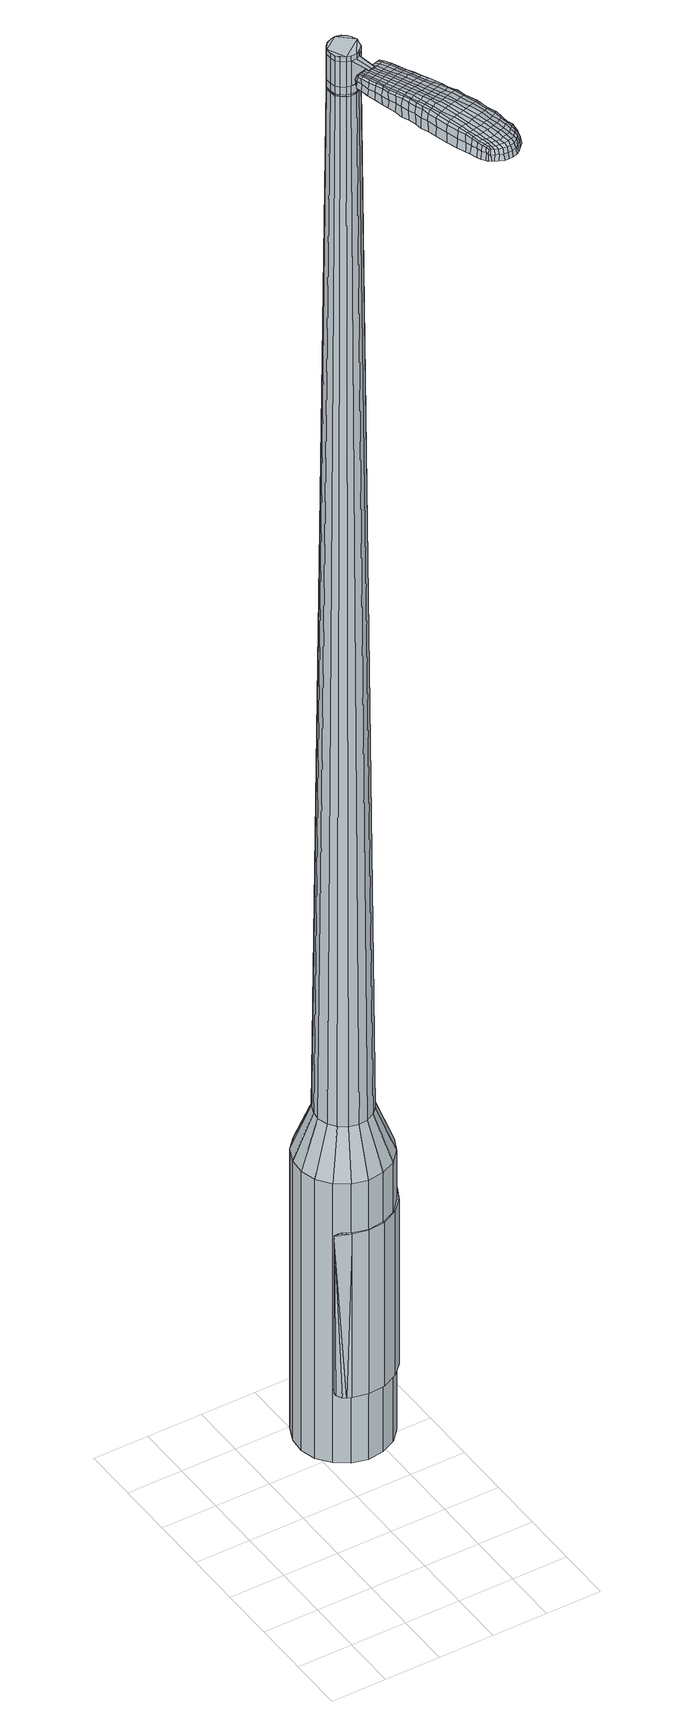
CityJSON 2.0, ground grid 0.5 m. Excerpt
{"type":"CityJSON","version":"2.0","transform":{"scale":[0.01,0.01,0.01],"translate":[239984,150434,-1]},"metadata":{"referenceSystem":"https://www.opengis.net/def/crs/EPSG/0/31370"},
"CityObjects":{
"object1":{"type":"GenericCityObject","attributes":{"cluster":817,"mean_distance_to_centroid":0.333,"new_centroid_x":239985.33,"new_centroid_y":150436.26,"mean_distance_to_camera":11,"H1":14.09,"H2":16.22,"Z_final":110.11,"cluster2":-1,"proj_x":239978.4,"proj_y":150438.26,"id_line":42923,"bearing_l":16.07,"distance":7.22,"orientation":"right","G_obj":286.07},"geometry":[{"type":"MultiSurface","lod":"2","boundaries":[[[0,1,2,3]],[[1,4,5,2]],[[4,6,7,5]],[[6,8,9,7]],[[8,10,11,9]],[[10,12,13,11]],[[12,14,15,13]],[[14,16,17,15]],[[16,18,19,17]],[[18,20,21,19]],[[20,22,23,21]],[[22,24,25,23]],[[24,26,27,25]],[[26,28,29,27]],[[28,30,31,29]],[[30,32,33,31]],[[32,34,35,33]],[[34,0,3,35]],[[36,37,38,39]],[[38,40,41,42]],[[41,43,42]],[[42,44,45,46]],[[45,47,46]],[[46,48,49,50]],[[49,51,50]],[[42,46,50,38]],[[50,52,39,38]],[[53,36,39]],[[2,5,7,35]],[[7,9,11,15]],[[11,13,15]],[[15,17,19,23]],[[19,21,23]],[[23,25,27,31]],[[27,29,31]],[[15,23,31,7]],[[31,33,35,7]],[[3,2,35]],[[1,0,54,55]],[[0,34,56,54]],[[34,32,57,56]],[[32,30,58,57]],[[30,28,59,58]],[[28,26,60,59]],[[26,24,61,60]],[[24,22,62,61]],[[22,20,63,62]],[[20,18,64,63]],[[18,16,65,64]],[[16,14,66,65]],[[14,12,67,66]],[[12,10,68,67]],[[10,8,69,68]],[[8,6,70,69]],[[6,4,71,70]],[[4,1,55,71]],[[55,54,72,73]],[[54,56,74,72]],[[56,57,75,74]],[[57,58,76,75]],[[58,59,77,76]],[[59,60,78,77]],[[60,61,79,78]],[[61,62,80,79]],[[62,63,81,80]],[[63,64,82,81]],[[64,65,83,82]],[[65,66,84,83]],[[66,67,85,84]],[[67,68,86,85]],[[68,69,87,86]],[[69,70,88,87]],[[70,71,89,88]],[[71,55,73,89]],[[90,91,92,73]],[[93,94,91,90]],[[95,96,94,93]],[[76,97,96,95]],[[98,99,97,76]],[[78,100,99,98]],[[101,102,100,78]],[[103,104,102,101]],[[105,106,104,103]],[[82,107,106,105]],[[108,109,107,82]],[[110,111,109,108]],[[112,113,111,110]],[[114,115,113,112]],[[116,117,115,114]],[[88,118,117,116]],[[119,120,118,88]],[[73,92,120,119]],[[121,122,123,124]],[[125,121,124,126]],[[127,125,126,128]],[[129,127,128,130]],[[131,129,130,132]],[[133,131,132,134]],[[135,133,134,136]],[[137,135,136,138]],[[139,137,138,140]],[[141,139,140,142]],[[143,141,142,144]],[[145,143,144,146]],[[147,145,146,148]],[[149,147,148,150]],[[151,149,150,152]],[[153,151,152,154]],[[72,90,73]],[[72,74,93,90]],[[74,75,95,93]],[[75,76,95]],[[77,98,76]],[[77,78,98]],[[79,101,78]],[[79,80,103,101]],[[80,81,105,103]],[[81,82,105]],[[83,108,82]],[[83,84,110,108]],[[84,85,112,110]],[[85,86,114,112]],[[86,87,116,114]],[[87,88,116]],[[89,119,88]],[[89,73,119]],[[155,92,91]],[[156,120,92]],[[156,118,120]],[[157,117,118]],[[157,158,115,117]],[[158,159,113,115]],[[159,160,111,113]],[[160,161,109,111]],[[161,107,109]],[[162,106,107]],[[162,163,104,106]],[[163,164,102,104]],[[164,100,102]],[[165,99,100]],[[165,97,99]],[[166,96,97]],[[166,167,94,96]],[[167,155,91,94]],[[39,52,153,168]],[[92,155,169,154]],[[53,39,168,122]],[[155,167,123,169]],[[36,53,122,121]],[[167,166,124,123]],[[37,36,121,125]],[[166,97,126,124]],[[38,37,125,127]],[[97,165,128,126]],[[40,38,127,129]],[[165,100,130,128]],[[41,40,129,131]],[[100,164,132,130]],[[43,41,131,133]],[[164,163,134,132]],[[42,43,133,135]],[[163,162,136,134]],[[44,42,135,137]],[[162,107,138,136]],[[45,44,137,139]],[[107,161,140,138]],[[47,45,139,141]],[[161,160,142,140]],[[46,47,141,143]],[[160,159,144,142]],[[48,46,143,145]],[[159,158,146,144]],[[49,48,145,147]],[[158,157,148,146]],[[51,49,147,149]],[[157,118,150,148]],[[50,51,149,151]],[[118,156,152,150]],[[52,50,151,153]],[[156,92,154,152]],[[153,154,170,171]],[[154,169,172,170]],[[169,123,173,172]],[[123,122,174,173]],[[122,168,175,174]],[[168,153,171,175]],[[176,177,178,179]],[[180,176,179,181]],[[176,180,182,183]],[[177,176,183,184]],[[185,186,187,188]],[[189,185,188,190]],[[185,189,191,192]],[[186,185,192,193]],[[194,195,196,197]],[[198,194,197,199]],[[194,198,200,201]],[[195,194,201,202]],[[203,204,205,206]],[[207,203,206,208]],[[203,207,209,210]],[[204,203,210,211]],[[212,213,214,215]],[[216,212,215,217]],[[212,216,218,219]],[[213,212,219,220]],[[221,222,223,224]],[[225,221,224,226]],[[221,225,227,228]],[[222,221,228,229]],[[230,231,232,233]],[[222,230,233,223]],[[230,222,229,234]],[[231,230,234,235]],[[236,237,238,239]],[[231,236,239,232]],[[236,231,235,240]],[[237,236,240,241]],[[242,180,181,243]],[[237,242,243,238]],[[242,237,241,244]],[[180,242,244,182]],[[245,246,247,248]],[[249,245,248,250]],[[245,249,251,252]],[[246,245,252,253]],[[254,255,256,257]],[[246,254,257,247]],[[254,246,253,258]],[[255,254,258,259]],[[260,261,262,263]],[[255,260,263,256]],[[260,255,259,264]],[[261,260,264,265]],[[266,267,268,269]],[[261,266,269,262]],[[266,261,265,270]],[[267,266,270,271]],[[272,177,184,273]],[[267,272,273,268]],[[272,267,271,274]],[[177,272,274,178]],[[275,276,277,278]],[[279,275,278,280]],[[275,279,281,282]],[[276,275,282,283]],[[284,285,286,287]],[[276,284,287,277]],[[284,276,283,288]],[[285,284,288,289]],[[290,291,292,293]],[[285,290,293,286]],[[290,285,289,294]],[[291,290,294,295]],[[296,189,190,297]],[[291,296,297,292]],[[296,291,295,298]],[[189,296,298,191]],[[299,300,301,302]],[[303,299,302,304]],[[299,303,305,306]],[[300,299,306,307]],[[308,309,310,311]],[[300,308,311,301]],[[308,300,307,312]],[[309,308,312,313]],[[314,315,316,317]],[[309,314,317,310]],[[314,309,313,318]],[[315,314,318,319]],[[320,321,322,323]],[[315,320,323,316]],[[320,315,319,324]],[[321,320,324,325]],[[326,186,193,327]],[[321,326,327,322]],[[326,321,325,328]],[[186,326,328,187]],[[329,215,214,330]],[[331,329,330,332]],[[329,331,333,334]],[[215,329,334,217]],[[335,331,332,336]],[[337,335,336,338]],[[335,337,339,340]],[[331,335,340,333]],[[341,337,338,342]],[[343,341,342,344]],[[341,343,345,346]],[[337,341,346,339]],[[347,343,344,348]],[[349,347,348,350]],[[347,349,351,352]],[[343,347,352,345]],[[353,349,350,354]],[[204,353,354,205]],[[353,204,211,355]],[[349,353,355,351]],[[356,357,202,201]],[[358,356,201,200]],[[356,358,359,360]],[[357,356,360,361]],[[362,363,361,360]],[[364,362,360,359]],[[362,364,365,366]],[[363,362,366,367]],[[368,369,367,366]],[[370,368,366,365]],[[368,370,371,372]],[[369,368,372,373]],[[374,375,373,372]],[[376,374,372,371]],[[374,376,209,207]],[[375,374,207,208]],[[377,378,379,380]],[[279,377,380,281]],[[377,279,280,381]],[[378,377,381,382]],[[383,198,199,384]],[[378,383,384,379]],[[383,378,382,385]],[[198,383,385,200]],[[386,387,388,389]],[[225,386,389,227]],[[386,225,226,390]],[[387,386,390,391]],[[392,393,394,395]],[[387,392,395,388]],[[392,387,391,396]],[[393,392,396,397]],[[398,195,202,399]],[[393,398,399,394]],[[398,393,397,400]],[[195,398,400,196]],[[401,402,403,404]],[[183,401,404,184]],[[401,183,182,405]],[[402,401,405,406]],[[407,408,409,410]],[[402,407,410,403]],[[407,402,406,411]],[[408,407,411,412]],[[413,206,205,414]],[[408,413,414,409]],[[413,408,412,415]],[[206,413,415,208]],[[416,417,418,419]],[[188,416,419,190]],[[416,188,187,420]],[[417,416,420,421]],[[422,210,209,423]],[[417,422,423,418]],[[422,417,421,424]],[[210,422,424,211]],[[425,426,427,428]],[[303,425,428,305]],[[425,303,304,429]],[[426,425,429,430]],[[431,216,217,432]],[[426,431,432,427]],[[431,426,430,433]],[[216,431,433,218]],[[434,435,436,437]],[[249,434,437,251]],[[434,249,250,438]],[[435,434,438,439]],[[440,441,442,443]],[[435,440,443,436]],[[440,435,439,444]],[[441,440,444,445]],[[446,213,220,447]],[[441,446,447,442]],[[446,441,445,448]],[[213,446,448,214]],[[449,450,439,438]],[[248,449,438,250]],[[449,248,247,451]],[[450,449,451,452]],[[453,454,445,444]],[[450,453,444,439]],[[453,450,452,455]],[[454,453,455,456]],[[457,330,214,448]],[[454,457,448,445]],[[457,454,456,458]],[[330,457,458,332]],[[459,460,461,462]],[[306,459,462,307]],[[459,306,305,428]],[[460,459,428,427]],[[463,334,333,464]],[[460,463,464,461]],[[463,460,427,432]],[[334,463,432,217]],[[465,466,452,451]],[[257,465,451,247]],[[465,257,256,467]],[[466,465,467,468]],[[469,470,456,455]],[[466,469,455,452]],[[469,466,468,471]],[[470,469,471,472]],[[473,336,332,458]],[[470,473,458,456]],[[473,470,472,474]],[[336,473,474,338]],[[475,476,477,478]],[[312,475,478,313]],[[475,312,307,462]],[[476,475,462,461]],[[479,340,339,480]],[[476,479,480,477]],[[479,476,461,464]],[[340,479,464,333]],[[481,482,468,467]],[[263,481,467,256]],[[481,263,262,483]],[[482,481,483,484]],[[485,486,472,471]],[[482,485,471,468]],[[485,482,484,487]],[[486,485,487,488]],[[489,342,338,474]],[[486,489,474,472]],[[489,486,488,490]],[[342,489,490,344]],[[491,492,493,494]],[[318,491,494,319]],[[491,318,313,478]],[[492,491,478,477]],[[495,346,345,496]],[[492,495,496,493]],[[495,492,477,480]],[[346,495,480,339]],[[497,498,484,483]],[[269,497,483,262]],[[497,269,268,499]],[[498,497,499,500]],[[501,502,488,487]],[[498,501,487,484]],[[501,498,500,503]],[[502,501,503,504]],[[505,348,344,490]],[[502,505,490,488]],[[505,502,504,506]],[[348,505,506,350]],[[507,508,509,510]],[[324,507,510,325]],[[507,324,319,494]],[[508,507,494,493]],[[511,352,351,512]],[[508,511,512,509]],[[511,508,493,496]],[[352,511,496,345]],[[513,514,500,499]],[[273,513,499,268]],[[513,273,184,404]],[[514,513,404,403]],[[515,516,504,503]],[[514,515,503,500]],[[515,514,403,410]],[[516,515,410,409]],[[517,354,350,506]],[[516,517,506,504]],[[517,516,409,414]],[[354,517,414,205]],[[518,519,421,420]],[[328,518,420,187]],[[518,328,325,510]],[[519,518,510,509]],[[520,355,211,424]],[[519,520,424,421]],[[520,519,509,512]],[[355,520,512,351]],[[521,522,382,381]],[[278,521,381,280]],[[521,278,277,523]],[[522,521,523,524]],[[525,358,200,385]],[[522,525,385,382]],[[525,522,524,526]],[[358,525,526,359]],[[527,528,529,530]],[[228,527,530,229]],[[527,228,227,389]],[[528,527,389,388]],[[531,532,533,534]],[[528,531,534,529]],[[531,528,388,395]],[[532,531,395,394]],[[535,357,361,536]],[[532,535,536,533]],[[535,532,394,399]],[[357,535,399,202]],[[537,538,524,523]],[[287,537,523,277]],[[537,287,286,539]],[[538,537,539,540]],[[541,364,359,526]],[[538,541,526,524]],[[541,538,540,542]],[[364,541,542,365]],[[543,544,545,546]],[[234,543,546,235]],[[543,234,229,530]],[[544,543,530,529]],[[547,548,549,550]],[[544,547,550,545]],[[547,544,529,534]],[[548,547,534,533]],[[551,363,367,552]],[[548,551,552,549]],[[551,548,533,536]],[[363,551,536,361]],[[553,554,540,539]],[[293,553,539,286]],[[553,293,292,555]],[[554,553,555,556]],[[557,370,365,542]],[[554,557,542,540]],[[557,554,556,558]],[[370,557,558,371]],[[559,560,561,562]],[[240,559,562,241]],[[559,240,235,546]],[[560,559,546,545]],[[563,564,565,566]],[[560,563,566,561]],[[563,560,545,550]],[[564,563,550,549]],[[567,369,373,568]],[[564,567,568,565]],[[567,564,549,552]],[[369,567,552,367]],[[569,570,556,555]],[[297,569,555,292]],[[569,297,190,419]],[[570,569,419,418]],[[571,376,371,558]],[[570,571,558,556]],[[571,570,418,423]],[[376,571,423,209]],[[572,573,406,405]],[[244,572,405,182]],[[572,244,241,562]],[[573,572,562,561]],[[574,575,412,411]],[[573,574,411,406]],[[574,573,561,566]],[[575,574,566,565]],[[576,375,208,415]],[[575,576,415,412]],[[576,575,565,568]],[[375,576,568,373]],[[577,578,579,580]],[[580,579,581,582]],[[583,581,579,584]],[[584,579,578,585]],[[586,587,588,589]],[[589,588,590,591]],[[592,590,588,593]],[[593,588,587,594]],[[595,596,597,598]],[[598,597,599,600]],[[601,599,597,602]],[[602,597,596,603]],[[604,605,606,607]],[[607,606,608,609]],[[610,608,606,611]],[[611,606,605,612]],[[613,614,615,616]],[[616,615,617,618]],[[619,617,615,620]],[[620,615,614,621]],[[622,623,624,625]],[[625,624,626,627]],[[628,626,624,629]],[[629,624,623,630]],[[631,632,633,634]],[[634,633,623,622]],[[630,623,633,635]],[[635,633,632,636]],[[637,638,639,640]],[[640,639,632,631]],[[636,632,639,641]],[[641,639,638,642]],[[582,581,643,644]],[[644,643,638,637]],[[642,638,643,645]],[[645,643,581,583]],[[646,647,648,649]],[[649,648,650,651]],[[652,650,648,653]],[[653,648,647,654]],[[655,656,657,658]],[[658,657,647,646]],[[654,647,657,659]],[[659,657,656,660]],[[661,662,663,664]],[[664,663,656,655]],[[660,656,663,665]],[[665,663,662,666]],[[667,668,669,670]],[[670,669,662,661]],[[666,662,669,671]],[[671,669,668,672]],[[585,578,673,674]],[[674,673,668,667]],[[672,668,673,675]],[[675,673,578,577]],[[676,677,678,679]],[[679,678,680,681]],[[682,680,678,683]],[[683,678,677,684]],[[685,686,687,688]],[[688,687,677,676]],[[684,677,687,689]],[[689,687,686,690]],[[691,692,693,694]],[[694,693,686,685]],[[690,686,693,695]],[[695,693,692,696]],[[591,590,697,698]],[[698,697,692,691]],[[696,692,697,699]],[[699,697,590,592]],[[700,701,702,703]],[[703,702,704,705]],[[706,704,702,707]],[[707,702,701,708]],[[709,710,711,712]],[[712,711,701,700]],[[708,701,711,713]],[[713,711,710,714]],[[715,716,717,718]],[[718,717,710,709]],[[714,710,717,719]],[[719,717,716,720]],[[721,722,723,724]],[[724,723,716,715]],[[720,716,723,725]],[[725,723,722,726]],[[594,587,727,728]],[[728,727,722,721]],[[726,722,727,729]],[[729,727,587,586]],[[613,616,730,731]],[[731,730,732,733]],[[734,732,730,735]],[[735,730,616,618]],[[733,732,736,737]],[[737,736,738,739]],[[740,738,736,741]],[[741,736,732,734]],[[739,738,742,743]],[[743,742,744,745]],[[746,744,742,747]],[[747,742,738,740]],[[745,744,748,749]],[[749,748,750,751]],[[752,750,748,753]],[[753,748,744,746]],[[751,750,754,755]],[[755,754,605,604]],[[612,605,754,756]],[[756,754,750,752]],[[603,757,758,602]],[[602,758,759,601]],[[760,759,758,761]],[[761,758,757,762]],[[762,763,764,761]],[[761,764,765,760]],[[766,765,764,767]],[[767,764,763,768]],[[768,769,770,767]],[[767,770,771,766]],[[772,771,770,773]],[[773,770,769,774]],[[774,775,776,773]],[[773,776,777,772]],[[610,777,776,608]],[[608,776,775,609]],[[778,779,780,781]],[[781,780,680,682]],[[681,680,780,782]],[[782,780,779,783]],[[600,599,784,785]],[[785,784,779,778]],[[783,779,784,786]],[[786,784,599,601]],[[787,788,789,790]],[[790,789,626,628]],[[627,626,789,791]],[[791,789,788,792]],[[793,794,795,796]],[[796,795,788,787]],[[792,788,795,797]],[[797,795,794,798]],[[603,596,799,800]],[[800,799,794,793]],[[798,794,799,801]],[[801,799,596,595]],[[802,803,804,805]],[[805,804,584,585]],[[583,584,804,806]],[[806,804,803,807]],[[808,809,810,811]],[[811,810,803,802]],[[807,803,810,812]],[[812,810,809,813]],[[604,607,814,815]],[[815,814,809,808]],[[813,809,814,816]],[[816,814,607,609]],[[817,818,819,820]],[[820,819,589,591]],[[586,589,819,821]],[[821,819,818,822]],[[610,611,823,824]],[[824,823,818,817]],[[822,818,823,825]],[[825,823,611,612]],[[826,827,828,829]],[[829,828,704,706]],[[705,704,828,830]],[[830,828,827,831]],[[618,617,832,833]],[[833,832,827,826]],[[831,827,832,834]],[[834,832,617,619]],[[835,836,837]],[[837,836,650,652]],[[651,650,836,838]],[[839,840,841,842]],[[842,841,836,835]],[[838,836,841,843]],[[843,841,840,844]],[[621,614,845,846]],[[846,845,840,839]],[[844,840,845,847]],[[847,845,614,613]],[[848,849,838]],[[838,849,649,651]],[[646,649,849,850]],[[849,848,850]],[[844,851,852,843]],[[843,852,848,838]],[[850,848,852,853]],[[853,852,851,854]],[[613,731,855,847]],[[847,855,851,844]],[[854,851,855,856]],[[856,855,731,733]],[[857,858,859]],[[859,858,707,708]],[[706,707,858,829]],[[829,858,826]],[[734,735,860,861]],[[861,860,858,857]],[[826,858,860,833]],[[833,860,735,618]],[[862,863,850]],[[850,863,658,646]],[[655,658,863,864]],[[864,863,862,865]],[[854,866,867,853]],[[853,867,862,850]],[[865,862,867,868]],[[868,867,866,869]],[[733,737,870,856]],[[856,870,866,854]],[[869,866,870,871]],[[871,870,737,739]],[[872,873,874,875]],[[875,874,713,714]],[[708,713,874,859]],[[859,874,873,857]],[[740,741,876,877]],[[877,876,873,872]],[[857,873,876,861]],[[861,876,741,734]],[[865,878,879,864]],[[864,879,664,655]],[[661,664,879,880]],[[879,878,880]],[[869,881,882,868]],[[868,882,878,865]],[[880,878,882,883]],[[883,882,881,884]],[[739,743,885,871]],[[871,885,881,869]],[[884,881,885,886]],[[886,885,743,745]],[[887,888,889,890]],[[890,889,719,720]],[[714,719,889,875]],[[875,889,888,872]],[[746,747,891,892]],[[892,891,888,887]],[[872,888,891,877]],[[877,891,747,740]],[[893,894,880]],[[880,894,670,661]],[[667,670,894,895]],[[895,894,893,896]],[[884,897,898,883]],[[883,898,893,880]],[[896,893,898,899]],[[899,898,897,900]],[[745,749,901,886]],[[886,901,897,884]],[[900,897,901,902]],[[902,901,749,751]],[[903,904,905,906]],[[906,905,725,726]],[[720,725,905,890]],[[890,905,904,887]],[[752,753,907,908]],[[908,907,904,903]],[[887,904,907,892]],[[892,907,753,746]],[[896,909,910,895]],[[895,910,674,667]],[[585,674,910,805]],[[805,910,909,802]],[[900,911,912,899]],[[899,912,909,896]],[[802,909,912,811]],[[811,912,911,808]],[[751,755,913,902]],[[902,913,911,900]],[[808,911,913,815]],[[815,913,755,604]],[[822,914,915,821]],[[821,915,729,586]],[[726,729,915,906]],[[906,915,914,903]],[[612,756,916,825]],[[825,916,914,822]],[[903,914,916,908]],[[908,916,756,752]],[[783,917,918,782]],[[782,918,679,681]],[[676,679,918,919]],[[919,918,917,920]],[[601,759,921,786]],[[786,921,917,783]],[[920,917,921,922]],[[922,921,759,760]],[[923,924,925,926]],[[926,925,629,630]],[[628,629,925,790]],[[790,925,924,787]],[[927,928,929,930]],[[930,929,924,923]],[[787,924,929,796]],[[796,929,928,793]],[[762,757,931,932]],[[932,931,928,927]],[[793,928,931,800]],[[800,931,757,603]],[[920,933,934,919]],[[919,934,688,676]],[[685,688,934,935]],[[935,934,933,936]],[[760,765,937,922]],[[922,937,933,920]],[[936,933,937,938]],[[938,937,765,766]],[[939,940,941,942]],[[942,941,635,636]],[[630,635,941,926]],[[926,941,940,923]],[[943,944,945,946]],[[946,945,940,939]],[[923,940,945,930]],[[930,945,944,927]],[[768,763,947,948]],[[948,947,944,943]],[[927,944,947,932]],[[932,947,763,762]],[[936,949,950,935]],[[935,950,694,685]],[[691,694,950,951]],[[951,950,949,952]],[[766,771,953,938]],[[938,953,949,936]],[[952,949,953,954]],[[954,953,771,772]],[[955,956,957,958]],[[958,957,641,642]],[[636,641,957,942]],[[942,957,956,939]],[[959,960,961,962]],[[962,961,956,955]],[[939,956,961,946]],[[946,961,960,943]],[[774,769,963,964]],[[964,963,960,959]],[[943,960,963,948]],[[948,963,769,768]],[[952,965,966,951]],[[951,966,698,691]],[[591,698,966,820]],[[820,966,965,817]],[[772,777,967,954]],[[954,967,965,952]],[[817,965,967,824]],[[824,967,777,610]],[[807,968,969,806]],[[806,969,645,583]],[[642,645,969,958]],[[958,969,968,955]],[[813,970,971,812]],[[812,971,968,807]],[[955,968,971,962]],[[962,971,970,959]],[[609,775,972,816]],[[816,972,970,813]],[[959,970,972,964]],[[964,972,775,774]],[[577,580,179,178]],[[580,582,181,179]],[[592,593,192,191]],[[593,594,193,192]],[[595,598,197,196]],[[598,600,199,197]],[[619,620,219,218]],[[620,621,220,219]],[[622,625,224,223]],[[625,627,226,224]],[[631,634,233,232]],[[634,622,223,233]],[[637,640,239,238]],[[640,631,232,239]],[[582,644,243,181]],[[644,637,238,243]],[[652,653,252,251]],[[653,654,253,252]],[[654,659,258,253]],[[659,660,259,258]],[[660,665,264,259]],[[665,666,265,264]],[[666,671,270,265]],[[671,672,271,270]],[[672,675,274,271]],[[675,577,178,274]],[[682,683,282,281]],[[683,684,283,282]],[[684,689,288,283]],[[689,690,289,288]],[[690,695,294,289]],[[695,696,295,294]],[[696,699,298,295]],[[699,592,191,298]],[[700,703,302,301]],[[703,705,304,302]],[[709,712,311,310]],[[712,700,301,311]],[[715,718,317,316]],[[718,709,310,317]],[[721,724,323,322]],[[724,715,316,323]],[[594,728,327,193]],[[728,721,322,327]],[[778,781,380,379]],[[781,682,281,380]],[[600,785,384,199]],[[785,778,379,384]],[[627,791,390,226]],[[791,792,391,390]],[[792,797,396,391]],[[797,798,397,396]],[[798,801,400,397]],[[801,595,196,400]],[[705,830,429,304]],[[830,831,430,429]],[[831,834,433,430]],[[834,619,218,433]],[[835,837,437,436]],[[837,652,251,437]],[[839,842,443,442]],[[842,835,436,443]],[[621,846,447,220]],[[846,839,442,447]],[[973,974,975,976]],[[977,978,976,975]],[[979,980,981,982]],[[983,984,985,986]],[[974,987,988,975]],[[989,977,975,988]],[[990,979,982,991]],[[992,993,984,983]],[[987,994,995,988]],[[995,996,989,988]],[[997,990,991,998]],[[999,993,992,1000]],[[994,1001,1002,995]],[[1002,1003,996,995]],[[1004,997,998,1005]],[[1006,999,1000,1007]],[[1008,1009,1010,1011]],[[1012,1013,1009,1008]],[[1012,1014,1015,1013]],[[1014,1016,1017,1015]],[[1018,1019,1020,1021]],[[1022,1023,1019,1018]],[[1024,1025,1023,1022]],[[1026,1027,1025,1024]],[[1021,1010,1009,1018]],[[1018,1009,1013,1022]],[[1013,1015,1024,1022]],[[1015,1017,1026,1024]],[[982,981,978,977]],[[991,982,977,989]],[[996,998,991,989]],[[1003,1005,998,996]],[[983,986,980,979]],[[992,983,979,990]],[[1000,992,990,997]],[[1007,1000,997,1004]],[[984,1008,1011,985]],[[993,1012,1008,984]],[[1014,1012,993,999]],[[1016,1014,999,1006]],[[1028,1029,1030,1031]],[[1030,1032,1033,1034]],[[1030,1034,1035,1036]],[[1030,1036,1031]],[[1037,1028,1031,1038]],[[1039,1038,1031,1040]],[[1041,1040,1031]],[[1042,1030,1029,1043]],[[1044,1042,1043,1045]],[[1046,1044,1045,1047]],[[1048,1046,1047,1049]],[[1050,1048,1049,1051]],[[1051,1052,1053,1054]],[[1051,1054,1055,1056]],[[1051,1056,1057,1058]],[[1057,1059,1060,1061]],[[1057,1061,1062,1063]],[[1057,1063,1058]],[[1051,1058,1050]],[[1064,1065,1029,1028]],[[1066,1067,1032,1030]],[[1068,1069,1041,1031]],[[1065,1070,1043,1029]],[[1071,1066,1030,1042]],[[1070,1072,1045,1043]],[[1073,1071,1042,1044]],[[1072,1074,1047,1045]],[[1075,1073,1044,1046]],[[1074,1076,1049,1047]],[[1077,1075,1046,1048]],[[1076,1078,1051,1049]],[[1079,1077,1048,1050]],[[1078,1080,1052,1051]],[[1081,1082,1059,1057]],[[1083,1079,1050,1058]],[[1053,1052,1080,1084]],[[1054,1053,1084,1085]],[[1055,1054,1085,1086]],[[1056,1055,1086,1087]],[[1057,1056,1087,1081]],[[1088,1064,1028,1037]],[[1089,1088,1037,1038]],[[1090,1089,1038,1039]],[[1091,1090,1039,1040]],[[1069,1091,1040,1041]],[[1033,1032,1067,1092]],[[1060,1059,1082,1093]],[[1034,1033,1092,1094]],[[1035,1034,1094,1095]],[[1036,1035,1095,1096]],[[1031,1036,1096,1068]],[[1061,1060,1093,1097]],[[1062,1061,1097,1098]],[[1063,1062,1098,1099]],[[1058,1063,1099,1083]]]}]}
},
"vertices":[
[147,185,384],[132,183,384],[132,183,96],[147,185,96],[118,187,384],[118,187,96],[106,195,384],[106,195,96],[97,207,384],[97,207,96],[93,221,384],[93,221,96],[94,235,384],[94,235,96],[100,249,384],[100,249,96],[110,259,384],[110,259,96],[124,266,384],[124,266,96],[138,268,384],[138,268,96],[153,264,384],[153,264,96],[165,256,384],[165,256,96],[173,244,384],[173,244,96],[177,230,384],[177,230,96],[176,215,384],[176,215,96],[170,202,384],[170,202,96],[160,191,384],[160,191,96],[147,218,1524],[148,222,1524],[149,227,1524],[139,212,1524],[147,231,1524],[145,235,1524],[136,239,1524],[141,238,1524],[132,238,1524],[127,236,1524],[122,229,1524],[124,233,1524],[122,224,1524],[123,219,1524],[130,213,1524],[126,216,1524],[134,212,1524],[143,214,1524],[142,201,429],[134,200,429],[150,205,429],[156,211,429],[160,219,429],[160,228,429],[158,236,429],[153,243,429],[146,248,429],[137,250,429],[128,249,429],[121,246,429],[114,239,429],[111,231,429],[110,223,429],[113,214,429],[118,207,429],[125,202,429],[139,212,1483],[134,212,1483],[143,214,1483],[147,218,1483],[148,222,1483],[149,227,1483],[147,231,1483],[145,235,1483],[141,238,1483],[136,239,1483],[132,238,1483],[127,236,1483],[124,233,1483],[122,229,1483],[122,224,1483],[123,219,1483],[126,216,1483],[130,213,1483],[139,213,1483],[139,213,1485],[134,212,1485],[143,215,1483],[143,215,1485],[146,218,1483],[146,218,1485],[148,222,1485],[148,227,1483],[148,227,1485],[147,231,1485],[144,235,1483],[144,235,1485],[141,237,1483],[141,237,1485],[136,238,1483],[136,238,1485],[132,238,1485],[128,236,1483],[128,236,1485],[125,232,1483],[125,232,1485],[123,228,1483],[123,228,1485],[123,224,1483],[123,224,1485],[124,220,1483],[124,220,1485],[126,216,1485],[130,214,1483],[130,214,1485],[147,218,1519],[143,214,1519],[143,214,1493],[147,218,1493],[148,222,1519],[148,222,1493],[149,227,1519],[149,227,1493],[147,231,1519],[147,231,1493],[145,235,1519],[145,235,1493],[141,238,1519],[141,238,1493],[136,239,1519],[136,239,1493],[132,238,1519],[132,238,1493],[127,236,1519],[127,236,1493],[124,233,1519],[124,233,1493],[122,229,1519],[122,229,1493],[122,224,1519],[122,224,1493],[123,219,1519],[123,219,1493],[126,216,1519],[126,216,1493],[130,213,1519],[130,213,1493],[134,212,1519],[134,212,1493],[139,212,1485],[130,213,1485],[123,219,1485],[122,224,1485],[122,229,1485],[124,233,1485],[127,236,1485],[136,239,1485],[141,238,1485],[145,235,1485],[149,227,1485],[147,218,1485],[143,214,1485],[139,212,1519],[139,212,1493],[141,194,1513],[141,194,1518],[144,194,1513],[147,195,1513],[147,195,1518],[144,194,1518],[146,118,1519],[144,125,1518],[143,123,1509],[145,116,1510],[148,109,1519],[147,108,1510],[149,111,1526],[147,119,1525],[146,126,1525],[183,128,1519],[181,135,1518],[179,136,1525],[181,129,1525],[186,120,1519],[184,120,1526],[187,119,1510],[185,127,1510],[183,134,1509],[187,53,1519],[183,52,1519],[183,51,1513],[187,52,1513],[190,55,1519],[190,54,1513],[190,57,1524],[186,54,1524],[182,53,1524],[166,124,1530],[164,131,1529],[161,130,1529],[163,123,1530],[169,115,1531],[165,114,1531],[172,116,1530],[169,125,1530],[167,132,1529],[143,202,1512],[141,201,1512],[141,200,1517],[144,200,1517],[146,202,1512],[146,201,1517],[147,202,1506],[144,201,1506],[141,200,1506],[164,61,1519],[162,64,1519],[161,63,1512],[163,60,1512],[165,59,1518],[164,58,1512],[166,60,1522],[165,62,1523],[163,65,1524],[161,69,1519],[159,74,1519],[157,73,1512],[159,67,1512],[162,70,1524],[160,75,1525],[157,80,1519],[154,87,1519],[153,86,1511],[156,78,1511],[158,81,1526],[155,88,1526],[151,98,1519],[150,97,1510],[152,99,1526],[130,190,1513],[131,182,1513],[132,183,1518],[130,191,1517],[129,195,1512],[130,195,1516],[128,194,1506],[129,189,1507],[130,181,1507],[133,175,1514],[134,168,1515],[136,169,1520],[134,176,1519],[132,174,1507],[134,166,1507],[136,160,1515],[138,153,1516],[139,154,1522],[137,162,1521],[135,159,1508],[137,152,1508],[139,146,1517],[141,139,1517],[142,140,1524],[141,147,1523],[138,144,1508],[140,137,1509],[143,132,1518],[144,133,1524],[142,130,1509],[198,70,1519],[198,74,1519],[196,74,1524],[197,70,1523],[198,68,1518],[197,68,1522],[200,67,1512],[200,70,1512],[199,73,1512],[197,78,1519],[196,84,1519],[194,84,1525],[195,79,1524],[198,78,1512],[197,83,1512],[194,90,1519],[192,98,1519],[191,98,1526],[193,90,1526],[196,89,1511],[194,97,1511],[189,109,1519],[187,109,1526],[191,108,1510],[159,198,1513],[161,191,1513],[163,190,1507],[160,197,1507],[157,203,1512],[158,203,1506],[156,202,1516],[158,198,1517],[160,191,1518],[164,184,1514],[166,177,1515],[168,176,1507],[165,183,1507],[162,184,1519],[165,177,1520],[169,170,1515],[171,163,1516],[173,162,1508],[170,169,1508],[167,170,1521],[170,163,1522],[174,156,1517],[176,149,1517],[178,148,1509],[175,155,1508],[172,156,1523],[174,149,1524],[178,142,1518],[180,141,1509],[177,142,1524],[145,195,1519],[143,195,1519],[147,188,1520],[145,187,1520],[150,189,1520],[148,196,1519],[149,181,1522],[147,180,1522],[151,174,1523],[149,173,1523],[154,175,1523],[152,182,1521],[153,167,1524],[151,166,1524],[156,159,1525],[153,159,1525],[159,160,1525],[157,167,1524],[158,152,1526],[155,152,1526],[160,145,1527],[157,144,1527],[163,146,1527],[161,153,1526],[162,138,1528],[159,137,1528],[165,139,1528],[185,57,1527],[182,56,1527],[189,59,1526],[188,64,1527],[184,62,1528],[180,61,1528],[182,68,1529],[179,67,1529],[186,70,1528],[184,76,1530],[180,75,1530],[177,74,1530],[178,82,1531],[175,81,1531],[182,83,1530],[180,92,1531],[176,91,1531],[172,90,1531],[172,103,1531],[169,102,1531],[176,104,1531],[198,66,1518],[197,63,1519],[198,62,1513],[199,65,1513],[197,67,1523],[196,64,1523],[194,59,1519],[194,58,1513],[193,60,1524],[166,57,1518],[169,56,1518],[169,57,1523],[167,59,1523],[166,56,1513],[168,55,1513],[172,54,1519],[175,52,1519],[175,54,1524],[172,55,1523],[171,53,1513],[175,51,1513],[179,52,1519],[179,53,1524],[179,51,1513],[149,120,1528],[151,120,1528],[149,127,1528],[147,127,1527],[151,111,1528],[153,112,1529],[153,121,1529],[156,122,1530],[155,129,1529],[151,128,1528],[155,112,1529],[159,113,1530],[160,122,1530],[158,129,1529],[162,113,1531],[180,129,1528],[178,128,1529],[180,119,1529],[182,120,1528],[177,135,1527],[175,135,1528],[174,127,1529],[176,118,1530],[172,133,1528],[155,205,1512],[153,204,1512],[153,203,1517],[155,203,1517],[156,204,1506],[154,204,1506],[150,203,1512],[150,202,1517],[151,203,1506],[129,198,1512],[131,198,1512],[130,197,1506],[129,196,1506],[130,197,1517],[132,197,1517],[133,199,1512],[136,199,1512],[135,198,1506],[133,198,1506],[134,198,1517],[136,198,1517],[138,200,1512],[138,199,1506],[139,199,1517],[132,191,1519],[133,192,1519],[133,184,1520],[135,185,1520],[135,192,1519],[138,193,1519],[137,185,1520],[140,186,1520],[140,194,1519],[142,187,1520],[156,198,1519],[154,198,1519],[157,191,1520],[159,191,1520],[151,197,1519],[154,190,1520],[135,177,1521],[137,177,1521],[137,170,1522],[138,170,1522],[139,178,1521],[142,179,1521],[141,171,1522],[143,171,1523],[144,179,1522],[146,172,1523],[161,184,1521],[159,184,1521],[161,177,1522],[163,177,1522],[156,183,1521],[158,176,1522],[138,162,1523],[140,163,1523],[140,155,1524],[142,156,1524],[143,164,1523],[145,164,1524],[144,156,1525],[147,157,1525],[148,165,1524],[150,158,1525],[166,170,1523],[164,169,1523],[166,162,1524],[168,163,1524],[160,169,1524],[163,161,1525],[142,148,1525],[144,148,1525],[144,141,1526],[145,141,1526],[146,149,1526],[149,150,1526],[148,142,1527],[151,143,1527],[152,151,1526],[154,144,1527],[171,156,1525],[168,155,1525],[171,148,1526],[173,149,1526],[165,154,1526],[167,147,1527],[145,134,1527],[147,134,1527],[150,135,1527],[153,136,1528],[156,137,1528],[175,142,1527],[173,142,1527],[169,140,1528],[196,69,1525],[195,66,1525],[196,72,1526],[194,70,1526],[192,63,1526],[191,67,1527],[166,61,1525],[168,60,1525],[167,63,1526],[165,64,1525],[171,58,1525],[174,57,1526],[173,61,1527],[170,62,1526],[178,56,1526],[177,60,1527],[194,78,1526],[193,75,1527],[193,83,1527],[191,82,1528],[190,73,1528],[188,79,1529],[163,69,1526],[165,68,1527],[163,74,1528],[161,75,1527],[168,67,1527],[171,66,1528],[169,73,1529],[166,73,1528],[175,66,1528],[173,73,1530],[192,90,1528],[190,88,1529],[189,97,1528],[187,96,1529],[186,86,1529],[184,94,1530],[159,81,1528],[161,80,1528],[159,88,1529],[157,89,1528],[164,80,1529],[167,80,1530],[165,88,1530],[162,88,1530],[171,80,1530],[169,89,1531],[186,109,1529],[184,108,1529],[180,106,1530],[154,100,1528],[156,100,1529],[159,100,1530],[162,101,1530],[165,101,1531],[145,123,1509],[146,125,1518],[148,118,1518],[147,117,1509],[150,110,1519],[149,108,1510],[151,111,1525],[149,120,1525],[147,126,1525],[177,135,1525],[179,134,1518],[181,128,1518],[179,128,1525],[184,119,1519],[182,120,1525],[186,119,1510],[183,127,1509],[181,133,1509],[183,53,1513],[183,54,1519],[186,55,1519],[186,54,1513],[189,57,1519],[189,56,1513],[188,58,1524],[185,56,1524],[182,56,1524],[161,130,1528],[164,131,1528],[166,124,1529],[163,123,1529],[168,115,1529],[165,114,1529],[172,116,1529],[169,125,1529],[167,132,1528],[142,198,1516],[141,199,1512],[144,199,1512],[144,199,1516],[147,200,1512],[147,199,1516],[147,199,1506],[144,199,1506],[142,198,1506],[163,64,1512],[164,65,1519],[165,62,1518],[164,61,1512],[166,60,1518],[165,59,1512],[167,61,1522],[166,63,1523],[165,66,1523],[159,73,1512],[160,75,1519],[162,70,1519],[161,68,1512],[163,70,1524],[161,76,1525],[155,86,1511],[156,88,1519],[158,80,1519],[157,79,1511],[160,81,1525],[157,89,1526],[153,99,1519],[152,97,1510],[154,100,1526],[134,184,1518],[133,183,1513],[132,190,1513],[132,191,1517],[131,195,1512],[132,195,1515],[130,194,1506],[131,189,1506],[132,182,1507],[137,169,1520],[136,168,1514],[135,175,1514],[136,176,1519],[134,174,1507],[135,167,1507],[141,155,1522],[140,154,1516],[138,161,1515],[139,162,1521],[137,159,1508],[139,152,1508],[144,140,1523],[143,139,1517],[141,146,1516],[142,148,1522],[140,145,1508],[142,138,1508],[145,132,1517],[146,133,1524],[143,130,1509],[194,74,1523],[196,73,1519],[196,70,1518],[195,70,1523],[196,68,1518],[195,69,1522],[198,68,1512],[198,70,1512],[197,73,1512],[192,84,1525],[194,84,1519],[195,78,1519],[194,78,1524],[196,78,1512],[195,83,1512],[189,97,1526],[190,97,1519],[192,90,1519],[191,90,1525],[194,89,1511],[192,96,1511],[187,108,1519],[186,109,1526],[189,107,1510],[161,190,1507],[159,190,1513],[157,197,1513],[158,197,1506],[155,202,1512],[156,201,1506],[155,201,1515],[156,197,1517],[158,191,1518],[166,175,1507],[164,176,1514],[162,183,1514],[163,182,1507],[161,183,1519],[163,176,1520],[171,161,1508],[169,162,1516],[167,169,1515],[169,168,1508],[165,169,1521],[168,162,1522],[176,147,1508],[174,148,1517],[172,155,1516],[174,154,1508],[170,155,1522],[173,148,1523],[177,141,1517],[178,140,1509],[175,142,1524],[145,194,1518],[143,194,1518],[147,187,1519],[145,187,1519],[150,188,1519],[148,195,1518],[149,180,1520],[147,180,1520],[152,173,1521],[149,172,1521],[154,174,1521],[152,181,1520],[154,166,1523],[151,165,1523],[156,159,1524],[153,158,1524],[159,160,1524],[157,167,1523],[158,152,1525],[155,151,1525],[160,145,1526],[157,144,1526],[163,146,1526],[161,153,1525],[162,138,1527],[159,137,1527],[165,139,1527],[181,58,1526],[185,59,1526],[188,60,1525],[187,64,1526],[184,62,1526],[180,61,1526],[179,68,1528],[182,68,1528],[185,70,1527],[183,77,1528],[180,75,1529],[177,74,1529],[175,81,1530],[178,82,1530],[182,84,1529],[179,92,1530],[176,91,1530],[172,90,1530],[169,102,1530],[172,103,1530],[175,104,1530],[196,64,1513],[195,64,1518],[196,66,1518],[197,66,1512],[195,67,1523],[194,65,1523],[192,60,1519],[193,60,1513],[191,62,1523],[170,59,1523],[170,58,1518],[168,59,1518],[168,60,1523],[167,58,1512],[169,57,1512],[176,56,1523],[176,55,1519],[173,56,1519],[173,57,1523],[172,55,1513],[176,54,1513],[179,54,1519],[179,55,1524],[179,53,1513],[149,127,1527],[151,120,1527],[150,120,1527],[148,127,1526],[152,112,1527],[153,112,1528],[155,128,1528],[157,121,1528],[154,121,1528],[152,128,1527],[156,112,1528],[159,113,1529],[160,122,1529],[158,129,1528],[162,113,1529],[180,119,1528],[177,127,1527],[179,128,1527],[181,120,1527],[176,135,1526],[175,134,1527],[173,126,1528],[176,118,1528],[171,133,1527],[153,201,1516],[154,202,1512],[155,203,1512],[154,202,1516],[156,202,1506],[155,201,1506],[150,201,1512],[150,200,1516],[151,201,1506],[131,195,1506],[131,196,1512],[130,195,1506],[132,195,1516],[136,196,1506],[136,197,1512],[134,196,1512],[133,195,1506],[134,196,1516],[137,196,1516],[139,198,1512],[139,197,1506],[139,197,1516],[134,191,1518],[133,191,1518],[135,184,1519],[138,192,1518],[136,192,1518],[137,185,1519],[140,185,1519],[141,193,1518],[142,186,1519],[157,190,1519],[155,197,1518],[158,190,1519],[151,196,1518],[154,189,1519],[137,177,1520],[136,177,1520],[138,169,1521],[139,170,1521],[142,178,1520],[139,177,1520],[141,170,1521],[144,171,1521],[144,179,1520],[146,172,1521],[161,176,1521],[159,183,1520],[160,183,1520],[162,176,1521],[156,182,1520],[158,175,1521],[141,162,1522],[140,162,1522],[142,155,1523],[146,164,1522],[143,163,1522],[145,156,1523],[148,157,1524],[148,165,1523],[150,157,1524],[166,162,1523],[164,169,1522],[165,169,1522],[167,162,1523],[160,168,1522],[162,161,1523],[144,148,1524],[143,148,1524],[145,141,1525],[146,141,1525],[149,149,1525],[147,149,1524],[148,142,1525],[151,142,1526],[152,150,1525],[154,143,1526],[170,148,1525],[168,155,1524],[169,155,1524],[172,148,1525],[165,154,1524],[167,147,1525],[148,134,1526],[147,134,1526],[153,135,1527],[150,135,1526],[156,136,1527],[173,141,1526],[174,141,1526],[169,140,1526],[194,67,1524],[195,69,1524],[194,73,1525],[193,71,1525],[191,64,1525],[190,67,1525],[168,64,1525],[169,61,1524],[167,62,1524],[166,65,1525],[174,62,1526],[175,58,1525],[172,59,1524],[170,63,1525],[178,57,1525],[177,61,1526],[192,76,1526],[193,78,1526],[192,83,1526],[190,82,1527],[189,73,1526],[187,79,1527],[164,75,1527],[166,69,1526],[164,70,1526],[162,76,1526],[170,74,1528],[172,67,1527],[169,68,1526],[167,74,1527],[175,67,1527],[173,74,1528],[189,88,1527],[190,89,1527],[188,97,1527],[187,96,1528],[185,86,1528],[183,94,1529],[160,89,1528],[162,81,1527],[161,81,1527],[158,89,1527],[166,89,1529],[168,80,1529],[165,80,1528],[162,89,1528],[171,81,1529],[169,89,1530],[183,107,1528],[185,108,1528],[180,106,1529],[156,100,1528],[155,100,1528],[162,101,1529],[159,100,1529],[166,101,1530],[130,194,1508],[136,196,1508],[144,165,1509],[137,163,1509],[150,144,1510],[141,141,1510],[160,106,1512],[151,103,1512],[146,120,1511],[155,123,1511],[165,88,1513],[169,75,1514],[160,73,1514],[156,86,1513],[143,198,1508],[152,167,1509],[158,146,1510],[169,108,1512],[164,125,1511],[174,91,1513],[177,78,1514],[149,200,1508],[159,169,1509],[166,149,1510],[178,111,1512],[173,128,1511],[186,80,1514],[183,93,1513],[156,202,1508],[167,171,1509],[174,151,1510],[187,113,1512],[182,131,1511],[194,83,1514],[192,96,1513],[173,63,1514],[176,59,1514],[169,57,1514],[165,60,1514],[181,65,1514],[182,60,1514],[189,67,1514],[189,62,1514],[197,70,1514],[196,64,1514],[180,55,1515],[184,53,1515],[183,52,1515],[175,53,1515],[184,56,1515],[185,53,1515],[188,57,1515],[186,53,1515],[192,58,1515],[187,54,1515],[178,218,334],[178,214,334],[178,214,165],[179,228,171],[178,218,165],[178,222,165],[178,224,166],[179,226,167],[179,228,169],[178,222,334],[178,224,333],[179,226,332],[179,228,331],[179,228,328],[171,200,165],[171,200,334],[161,190,165],[161,190,334],[147,183,165],[147,183,334],[132,182,165],[132,182,334],[118,185,165],[118,185,334],[114,187,334],[111,189,334],[109,191,333],[107,192,332],[106,193,331],[106,193,328],[114,187,165],[106,193,171],[106,193,169],[107,192,167],[109,191,166],[111,189,165],[175,218,334],[175,214,334],[175,214,165],[175,218,165],[176,228,171],[176,228,328],[169,202,334],[169,202,165],[159,192,334],[159,192,165],[147,186,334],[147,186,165],[133,184,334],[133,184,165],[119,188,334],[119,188,165],[116,190,334],[107,195,328],[107,195,171],[116,190,165],[113,192,334],[110,193,333],[109,194,332],[108,195,331],[175,222,334],[176,225,333],[176,227,332],[176,228,331],[175,222,165],[108,195,169],[176,225,166],[176,227,167],[176,228,169],[109,194,167],[110,193,166],[113,192,165]
]}
